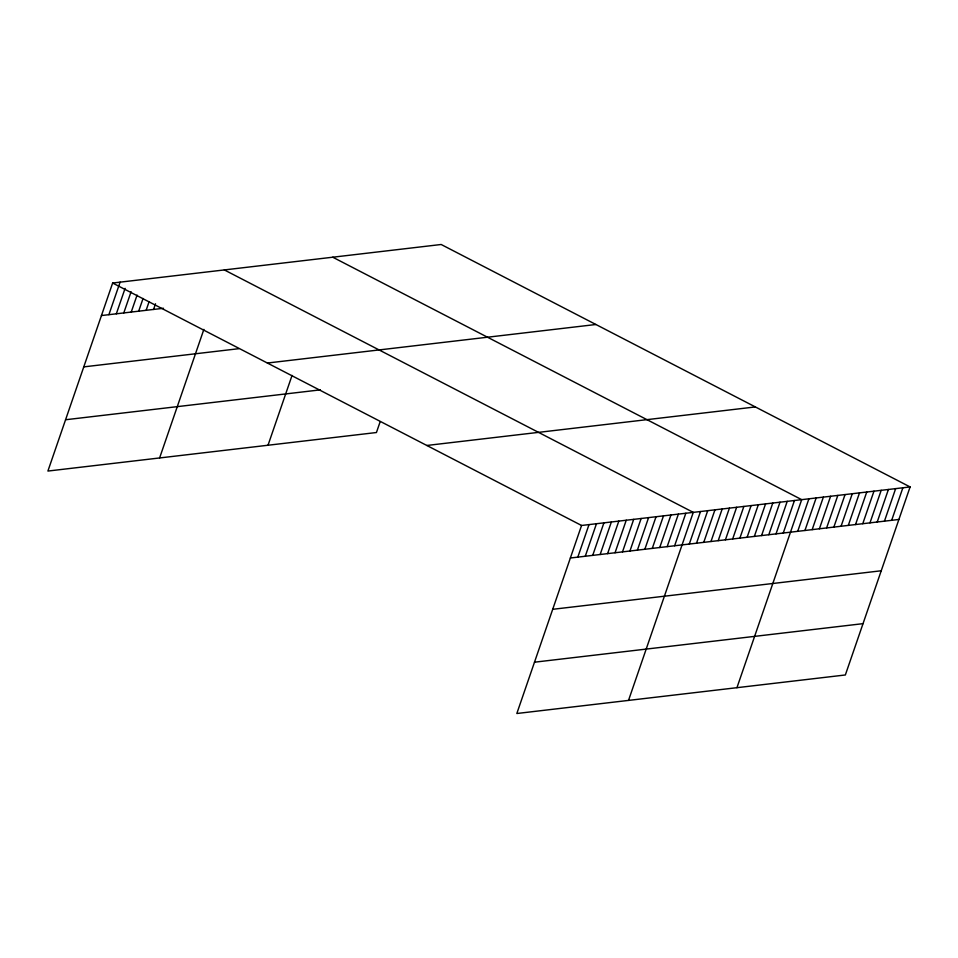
<?xml version="1.0" encoding="UTF-8"?>
<svg xmlns="http://www.w3.org/2000/svg" width="958" height="958" viewBox="0 0 958 958"><rect width="100%" height="100%" fill="white"/><g stroke="black" fill="none" stroke-linecap="round" stroke-linejoin="round"><path stroke-width="1.44" d="M910.1 486.939L581.566 525.475L516.829 713.506L845.351 674.971L910.1 486.939L441.171 244.494L112.649 283.029L47.9 471.061L376.434 432.525L379.967 422.262M108.889 314.679L120.097 282.155M116.337 313.805L125.103 288.358M123.786 312.931L131.09 291.723M131.234 312.069L137.078 295.088M138.682 311.194L143.065 298.465M146.131 310.32L149.041 301.83M153.567 309.446L155.519 303.782M159.603 457.96L203.874 329.396M268.012 445.242L292.058 375.416M577.818 557.125L589.014 524.601M585.266 556.251L596.463 523.727M592.715 555.377L603.911 522.852M600.151 554.502L611.36 521.978M607.6 553.628L618.808 521.104M615.048 552.754L626.245 520.23M622.496 551.892L633.693 519.356M629.945 551.018L641.141 518.482M637.393 550.143L648.59 517.607M644.842 549.269L656.038 516.733M652.278 548.395L663.487 515.859M659.727 547.521L670.935 514.997M667.175 546.647L678.372 514.123M674.624 545.773L685.82 513.249M628.52 700.406L693.269 512.374L224.34 269.928M689.293 544.048L700.502 511.524M696.526 543.198L707.722 510.674M703.747 542.36L714.955 509.824M710.98 541.51L722.176 508.985M718.213 540.659L729.409 508.135M725.434 539.809L736.63 507.285M732.666 538.959L743.863 506.435M739.887 538.121L751.096 505.584M747.12 537.27L758.317 504.746M754.341 536.42L765.55 503.896M761.574 535.57L772.771 503.046M768.807 534.72L780.004 502.196M776.028 533.881L787.225 501.345M783.261 533.031L794.457 500.507M736.942 687.688L801.69 499.657L332.761 257.211M797.715 531.331L808.911 498.807M804.936 530.481L816.144 497.956M812.168 529.642L823.365 497.106M819.401 528.792L830.598 496.268M826.622 527.942L837.819 495.418M833.855 527.092L845.052 494.567M841.076 526.241L852.273 493.717M848.309 525.403L859.506 492.867M855.53 524.553L866.739 492.029M862.763 523.703L873.959 491.179M869.984 522.852L881.192 490.328M877.217 522.002L888.413 489.478M884.45 521.164L895.646 488.628M891.67 520.314L902.867 487.79M101.44 315.553L163.507 308.272M83.777 366.878L238.841 348.688M267.39 363.034L595.924 324.499M65.575 419.748L320.379 389.858M426.825 445.47L755.359 406.934M570.369 557.999L898.903 519.464M552.694 609.312L881.228 570.776M534.492 662.194L863.026 623.658M112.649 283.029L581.566 525.475"/></g></svg>
